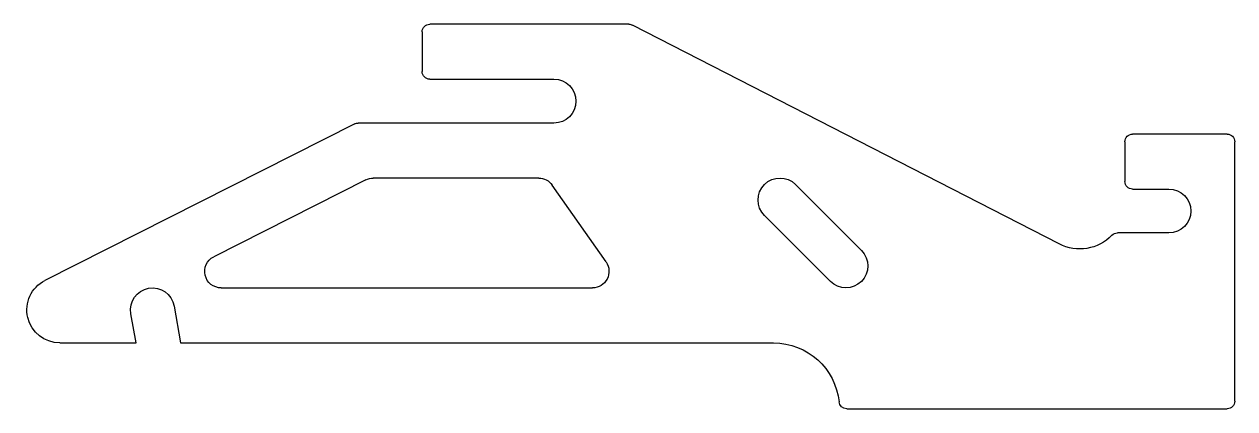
# Model space of a CAD drawing. Header units: millimetres. Extents: x -81 to 84, y 0 to 53.
import ezdxf

# ---------------------------------------------------------------- set-up
doc = ezdxf.new("R2010")
doc.units = ezdxf.units.MM

msp = doc.modelspace()

# ---------------------------------------------------------------- linework, layer by layer
at = {"color": 7, "extrusion": (-6.12323e-17, 6.12323e-17, -1)}
for p, q in [((-27, 51.46, 81), (-27, 46.04, 81)), ((1.25, 52.5, 81), (-25.96, 52.5, 81)), ((60, 22.5, 81), (1.72, 52.38, 81)), ((-25.96, 45, 81), (-9, 45, 81)), ((-36.22, 38.89, 81), (-78.53, 17.52, 81)), ((-9, 39, 81), (-35.75, 39, 81)), ((69, 36.46, 81), (69, 31.04, 81)), ((82.96, 37.5, 81), (70.04, 37.5, 81)), ((84, 1.04, 81), (84, 36.46, 81)), ((-11.08, 31.5, 81), (-33.68, 31.5, 81)), ((-34.69, 31.26, 81), (-55.48, 20.76, 81)), ((-1.89, 20.04, 81), (-9.24, 30.54, 81)), ((33, 21.62, 81), (24, 30.62, 81)), ((70.04, 30, 81), (75, 30, 81)), ((19.76, 26.38, 81), (28.76, 17.38, 81)), ((75, 24, 81), (67.96, 24, 81)), ((-54.46, 16.5, 81), (-3.73, 16.5, 81)), ((-60.89, 14.02, 81), (-60, 9, 81)), ((-66.09, 9, 81), (-66.79, 12.98, 81)), ((-76.5, 9, 81), (-66.09, 9, 81)), ((-60, 9, 81), (21, 9, 81)), ((30.99, 0, 81), (82.96, 0, 81))]:
    msp.add_line(p, q, dxfattribs=at)
for centre, radius, start, end in [((25.96, 51.46, -81), 1.04, 360, 90), ((-1.25, 51.46, -81), 1.04, 90, 117.1497), ((25.96, 46.04, -81), 1.04, 270, 0), ((9, 42, -81), 3, 90, 270), ((35.75, 37.96, -81), 1.04, 63.1995, 90), ((-70.04, 36.46, -81), 1.04, 360, 90), ((-82.96, 36.46, -81), 1.04, 90, 180), ((33.68, 29.25, -81), 2.25, 63.1995, 90), ((11.08, 29.25, -81), 2.25, 90, 145.008), ((-21.88, 28.5, -81), 3, 315, 135), ((-70.04, 31.04, -81), 1.04, 270, 0), ((-75, 27, -81), 3, 90, 270), ((-62.81, 27.97, -81), 6.15, 224.2102, 297.1497), ((-67.96, 22.96, -81), 1.04, 44.2102, 90), ((-30.88, 19.5, -81), 3, 135, 315), ((54.46, 18.75, -81), 2.25, 270, 63.1995), ((3.73, 18.75, -81), 2.25, 145.008, 270), ((76.5, 13.5, -81), 4.5, 270, 63.1995), ((63.84, 13.5, -81), 3, 350, 170), ((-21, 0, -81), 9, 90, 174.0304), ((-30.99, 1.04, -81), 1.04, 270, 354.0304), ((-82.96, 1.04, -81), 1.04, 180, 270)]:
    msp.add_arc(centre, radius, start, end, dxfattribs=at)

doc.saveas('drawing.dxf')
